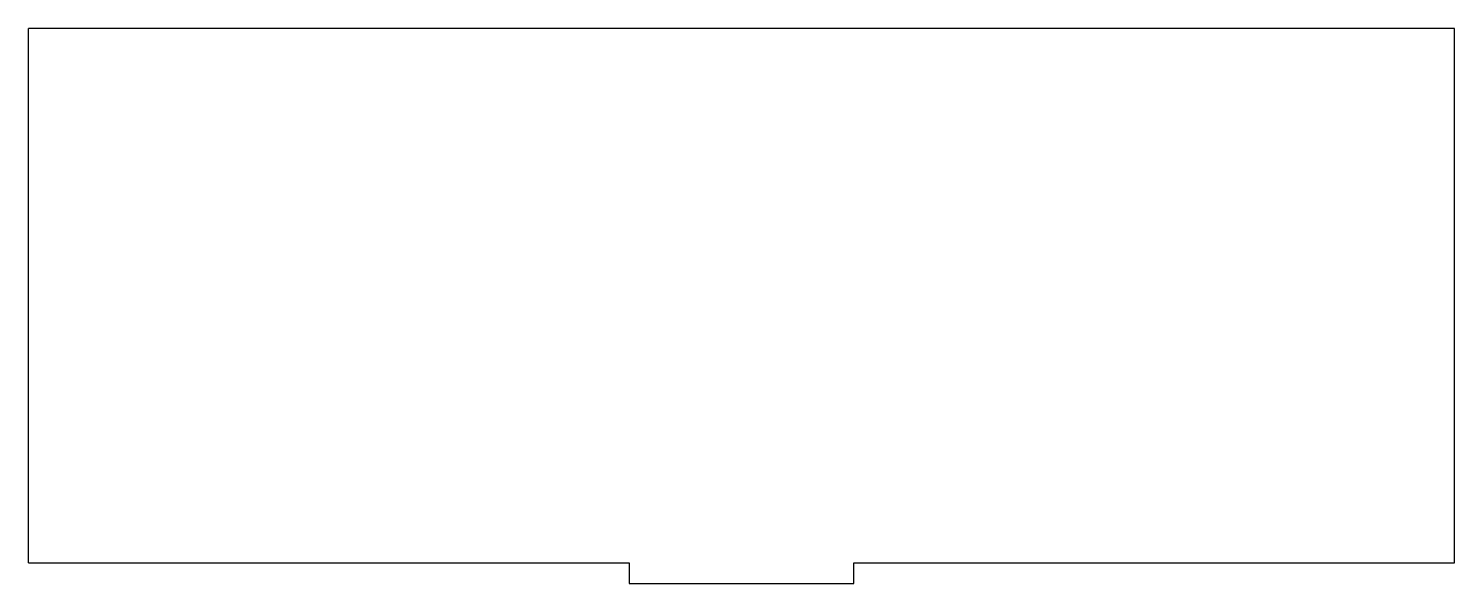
# Model space of a CAD drawing. Header units: millimetres. Extents: x -14 to 195, y -69 to 13.
import ezdxf

# ---------------------------------------------------------------- set-up
doc = ezdxf.new("R2010")
doc.units = ezdxf.units.MM

msp = doc.modelspace()

# ---------------------------------------------------------------- linework, layer by layer
for p, q in [((194.8255, 12.575), (-14.3255, 12.575)), ((-14.3255, -65.75), (-14.3255, 12.575)), ((194.8255, -65.75), (194.8255, 12.575)), ((-14.3255, -65.75), (73.75, -65.75)), ((73.75, -65.75), (73.75, -68.75)), ((106.75, -65.75), (194.8255, -65.75)), ((106.75, -68.75), (106.75, -65.75)), ((73.75, -68.75), (106.75, -68.75))]:
    msp.add_line(p, q)

doc.saveas('drawing.dxf')
